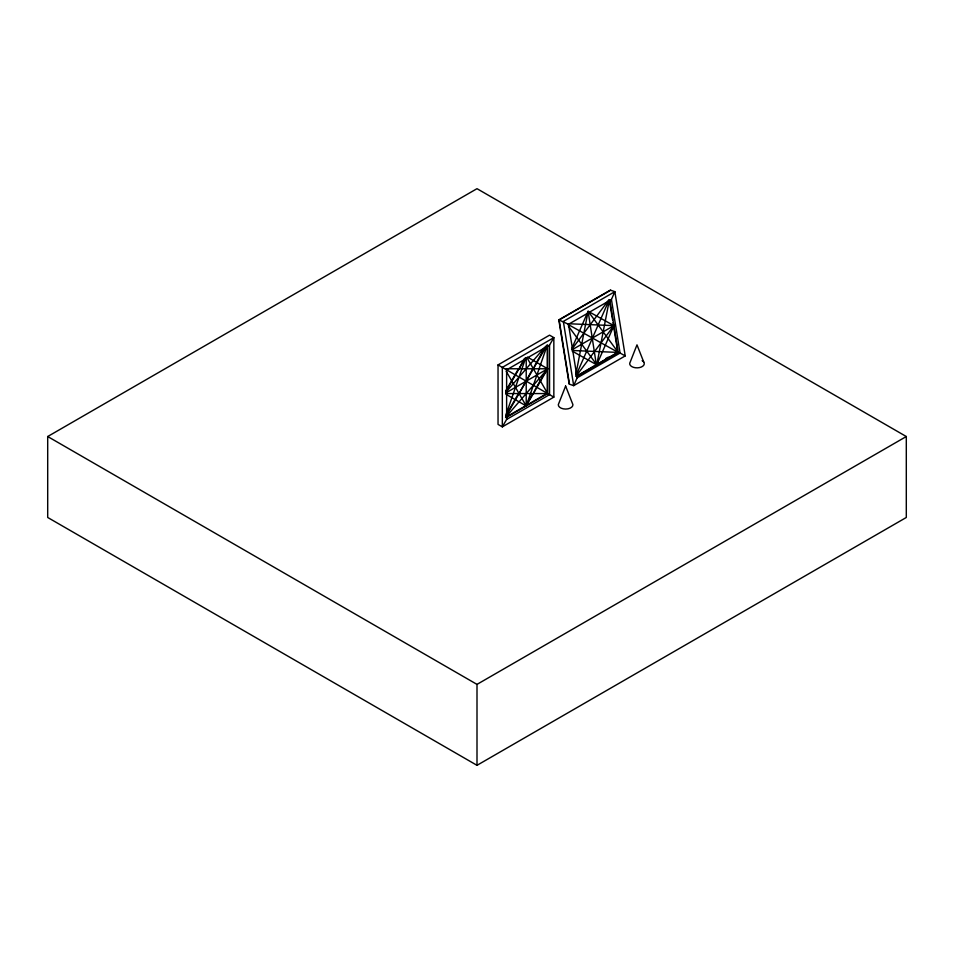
<?xml version="1.0" encoding="UTF-8"?>
<svg xmlns="http://www.w3.org/2000/svg" width="954" height="954" viewBox="0 0 954 954"><rect width="100%" height="100%" fill="white"/><g stroke="black" fill="none" stroke-linecap="round" stroke-linejoin="round"><path stroke-width="1.43" d="M575.822 374.457L587.867 312.59M506.18 414.215L525.737 357.762M505.942 394.252L526.214 405.951L547.202 345.372M572.114 347.816L587.557 312.566M575.858 375.9L609.022 300.176M569.18 384.116L558.817 319.876L568.501 324.288L577.134 377.832L573.7 385.654L569.49 384.223L559.139 319.984L610.655 290.231M625.216 355.914L614.853 291.662L563.337 321.415L573.7 385.654L625.216 355.914L620.064 353.04L611.431 299.496L614.853 291.662L610.333 290.123L558.817 319.876M505.751 390.83L515.053 374.719M515.768 373.479L517.915 369.77M524.354 358.609L519.059 368.781M506.18 391.08L525.499 357.619M505.751 415.622L515.053 399.511M515.768 398.271L517.915 394.551M532.225 369.77L519.059 393.561M535.802 363.569L533.369 368.781M536.518 362.329L545.819 346.219M506.18 415.872L546.964 345.229M506.622 419.426L502.329 426.867L498.036 424.387L498.036 364.905L549.552 335.164L553.845 337.633L553.845 397.126L502.329 426.867L502.329 367.385L553.845 337.633L549.552 345.074L549.552 394.646L506.622 419.426L506.622 369.854L549.552 345.074M525.785 405.7L532.225 394.551M535.802 388.361L533.369 393.561M536.518 387.121L546.535 369.77M506.18 371.249L526.214 405.951L547.679 368.781L527.407 357.07M571.828 349.283L608.735 300.021M577.003 374.91L613.899 325.648L588.117 311.266L596.333 364.666M505.703 392.464L544.817 347.292M505.703 417.244L547.679 368.781L506.18 368.769M47.7 436.527L477 188.677L906.3 436.527L906.3 517.473L477 765.323L47.7 517.473L47.7 436.527L477 684.388L906.3 436.527M568.501 324.288L611.431 299.496M572.161 349.736L613.899 325.648L613.028 322.679M505.942 392.869L547.679 368.781M605.754 358.597L608.282 357.142M576.133 376.329L617.798 352.276M505.572 417.375L547.25 393.31L547.25 345.205M576.55 376.472L618.216 352.42L609.821 300.283M506.002 417.613L547.679 393.561L547.679 345.443M577.134 377.832L620.064 353.04L617.262 352.086M506.18 393.561L547.679 393.561L526.93 357.619M569.526 323.776L613.899 325.648L596.751 364.81L572.197 351.12M572.328 350.488L618.216 352.42L588.117 311.266M567.952 324.372L618.216 352.42M498.036 364.905L553.845 397.126M568.334 325.946L596.751 364.81L609.32 300.248L612.575 319.864M643.735 362.019L636.986 344.859L630.236 362.019A7.31 4.221 0 0 0 633.337 367.29A7.31 4.221 0 0 0 642.781 366.205A7.31 4.221 0 0 0 642.149 360.66M613.935 328.319L617.345 349.45M526.214 357.762L526.214 405.951M477 684.388L477 765.323M565.615 386.06L558.865 403.232A7.31 4.221 0 0 0 565.615 409.063A7.31 4.221 0 0 0 572.364 403.232L565.615 386.06"/></g></svg>
